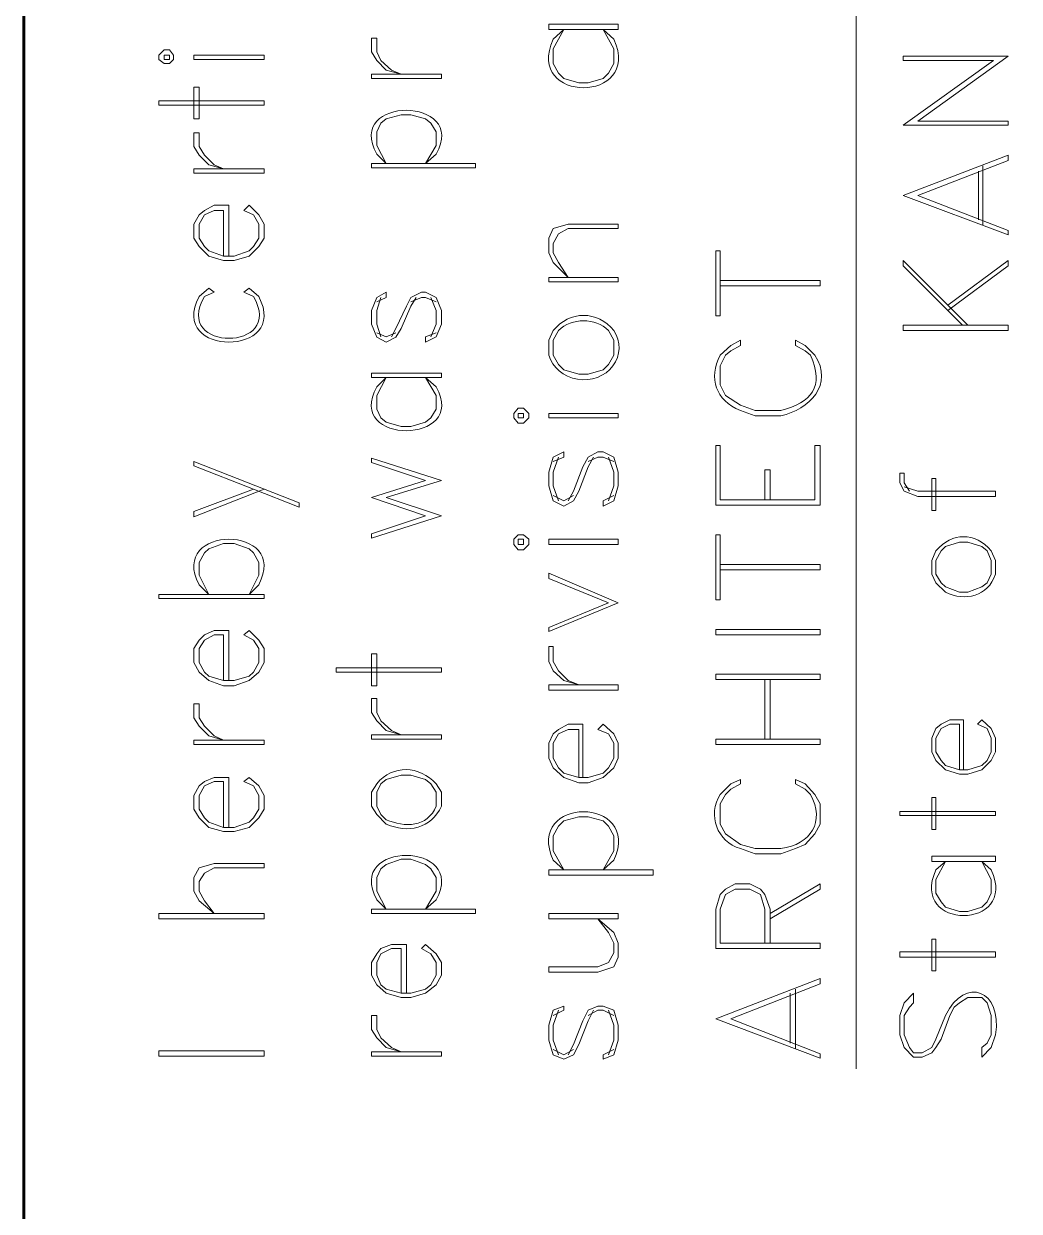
# Model space of a CAD drawing. Header units: inches. Extents: x 5 to 516, y -193 to 129.
# Drawn here: x 113.913 to 114.954, y -172.685 to -171.444 of the extents above; entities that cross this region are included whole.
import ezdxf

# ---------------------------------------------------------------- set-up
doc = ezdxf.new("R2010")
doc.units = ezdxf.units.IN
doc.header["$MEASUREMENT"] = 0
doc.layers.add('PDF8_Geometry', color=7, linetype='Continuous')

msp = doc.modelspace()

# ---------------------------------------------------------------- linework, layer by layer
at = {"layer": 'PDF8_Geometry', "lineweight": 60}
msp.add_lwpolyline([(113.9132959, -162.1857821), (113.9132959, -192.1857845)], dxfattribs=at)
at = {"layer": 'PDF8_Geometry', "lineweight": 15}
for points in [[(114.7832958, -172.5357811), (114.7832958, -170.6235587)], [(114.5299625, -171.4602256), (114.5188514, -171.4502256), (114.5299625, -171.4702256), (114.5299625, -171.4857811), (114.5244069, -171.4957811), (114.5188514, -171.5013367), (114.5032958, -171.5057811), (114.4932958, -171.5057811), (114.4777403, -171.5013367), (114.4721847, -171.4957811), (114.4666291, -171.4857811), (114.4666291, -171.4702256), (114.4777403, -171.4502256), (114.4666291, -171.4602256)], [(114.9421847, -171.4780038), (114.8321847, -171.4780038), (114.8321847, -171.4824483), (114.9266292, -171.4824483), (114.8321847, -171.550226), (114.9421847, -171.550226)], [(114.9421847, -171.478004), (114.8477402, -171.5457818), (114.9421847, -171.5457818), (114.9421847, -171.5502262)], [(114.3444068, -171.5802267), (114.3332957, -171.5902267), (114.3444068, -171.5713378), (114.3444068, -171.5568933), (114.3388513, -171.5480045), (114.3332957, -171.54356), (114.3177402, -171.5391156), (114.3077402, -171.5391156), (114.2921846, -171.54356), (114.2866291, -171.5480045), (114.2821846, -171.5568933), (114.2821846, -171.5713378), (114.2921846, -171.5902267), (114.2821846, -171.5802267)], [(114.8321847, -171.6235587), (114.9421847, -171.5813364), (114.9421847, -171.586892), (114.8477402, -171.6235587), (114.9421847, -171.6602253), (114.9421847, -171.6646698)], [(114.9155181, -171.6546708), (114.9155181, -171.5924485)], [(114.9110738, -171.6491143), (114.9110738, -171.5980032)], [(114.8321847, -171.6235587), (114.9421847, -171.6646698)], [(114.1277403, -171.6868928), (114.1277403, -171.6335595), (114.1121848, -171.6335595), (114.1021848, -171.639115), (114.0966292, -171.6435595), (114.0910737, -171.6535595), (114.0910737, -171.6680039), (114.0966292, -171.6768928), (114.1066292, -171.6868928), (114.1221848, -171.6913373), (114.1332959, -171.6913373), (114.1488515, -171.6868928), (114.1588515, -171.6768928), (114.164407, -171.6680039), (114.164407, -171.6535595), (114.1588515, -171.6435595), (114.1488515, -171.6335595)], [(114.1221847, -171.6868928), (114.1221847, -171.639115), (114.1121847, -171.639115), (114.1021847, -171.6435595), (114.0966292, -171.6535595), (114.0966292, -171.6680039), (114.1021847, -171.6768928), (114.1066292, -171.6813373), (114.1221847, -171.6868928), (114.1332958, -171.6868928), (114.1488514, -171.6813373), (114.1532958, -171.6768928), (114.1588514, -171.6680039), (114.1588514, -171.6535595), (114.1532958, -171.6435595), (114.1432958, -171.639115), (114.1488514, -171.6335595)], [(114.8999625, -171.7591149), (114.8321847, -171.6913371), (114.8321847, -171.6968926), (114.8944069, -171.7591149)], [(114.8788515, -171.7435583), (114.9421848, -171.6968916), (114.9421848, -171.6913361), (114.8788515, -171.7380028)], [(114.6410737, -171.7124485), (114.7455182, -171.7124485), (114.7455182, -171.718004)], [(114.6410737, -171.7180049), (114.7455182, -171.7180049)], [(114.1021848, -171.7291159), (114.1121848, -171.7246715), (114.1066292, -171.7202271), (114.0966292, -171.7291159)], [(114.1588515, -171.7291159), (114.1488515, -171.7202271), (114.1432959, -171.7246715), (114.1532959, -171.7291159)], [(114.2821846, -171.7346713), (114.2921846, -171.7302269), (114.2921846, -171.7246713), (114.2821846, -171.7302269), (114.2766291, -171.7435602), (114.2766291, -171.7580047), (114.2821846, -171.771338), (114.2921846, -171.7768935), (114.3021846, -171.771338), (114.3077402, -171.7624491), (114.3177402, -171.7391158), (114.3232957, -171.7302269)], [(114.2866293, -171.7302255), (114.2821848, -171.7435588), (114.2821848, -171.7580033), (114.2866293, -171.7713366)], [(114.2977402, -171.7713361), (114.3021847, -171.7624472), (114.3132958, -171.7391139), (114.3177402, -171.730225), (114.3288513, -171.7246694), (114.3332958, -171.7246694), (114.3444069, -171.730225), (114.3499624, -171.7435583), (114.3499624, -171.7580028), (114.3444069, -171.7713361), (114.3332958, -171.7768916)], [(114.3177403, -171.7346698), (114.3288514, -171.7302253), (114.3332958, -171.7302253), (114.3444069, -171.7346698)], [(114.3388514, -171.7302255), (114.3444069, -171.7435588), (114.3444069, -171.7580033), (114.3388514, -171.7713366)], [(114.2821847, -171.7668918), (114.2921847, -171.7713363), (114.3021847, -171.7668918)], [(114.344407, -171.7668918), (114.3332959, -171.7713363), (114.3332959, -171.7768918)], [(114.4666292, -171.7646698), (114.4621848, -171.7746698), (114.4621848, -171.7902253)], [(114.4721849, -171.7646698), (114.4666293, -171.7746698), (114.4666293, -171.7902253), (114.4721849, -171.8002253), (114.4777404, -171.8057809), (114.493296, -171.8102253), (114.503296, -171.8102253), (114.5188515, -171.8057809), (114.5244071, -171.8002253), (114.5299627, -171.7902253), (114.5299627, -171.7746698), (114.5244071, -171.7646698)], [(114.7044071, -171.8480038), (114.6777404, -171.8480038), (114.6621848, -171.8424482), (114.6466293, -171.8324482), (114.6410737, -171.8213371), (114.6410737, -171.8013371), (114.6466293, -171.790226), (114.6521848, -171.7857815), (114.6621848, -171.780226), (114.6621848, -171.7746704), (114.6521848, -171.780226), (114.6410737, -171.790226)], [(114.7399626, -171.790226), (114.7299626, -171.780226), (114.7199626, -171.7746704), (114.7199626, -171.780226), (114.7299626, -171.7857815), (114.7355182, -171.790226)], [(114.3444068, -171.8235589), (114.3332957, -171.8135589), (114.3444068, -171.8324477), (114.3444068, -171.8468922), (114.3388513, -171.8557811), (114.3332957, -171.8602255), (114.3177402, -171.86467), (114.3077402, -171.86467), (114.2921846, -171.8602255), (114.2866291, -171.8557811), (114.2821846, -171.8468922), (114.2821846, -171.8324477), (114.2921846, -171.8135589), (114.2821846, -171.8235589)], [(114.6621848, -171.8480038), (114.6777404, -171.8535593), (114.7044071, -171.8535593)], [(114.4666291, -171.901338), (114.4777403, -171.8968936), (114.4777403, -171.891338), (114.4666291, -171.8968936), (114.4621847, -171.9124491), (114.4621847, -171.9268936), (114.4666291, -171.9424491), (114.4777403, -171.9480047), (114.4877403, -171.9424491), (114.4932958, -171.9324491), (114.5032958, -171.9068936), (114.5088514, -171.8968936)], [(114.4821848, -171.9424493), (114.4877404, -171.9324493), (114.4977404, -171.9068937), (114.5032959, -171.8968937), (114.5132959, -171.8913382), (114.5188515, -171.8913382), (114.5299626, -171.8968937), (114.534407, -171.9124493), (114.534407, -171.9268937), (114.5299626, -171.9424493), (114.5188515, -171.9480048)], [(114.6366292, -171.8846713), (114.6366292, -171.9468936), (114.7455181, -171.9468936)], [(114.6366293, -171.8846704), (114.6410737, -171.8846704), (114.6410737, -171.9413371), (114.7399626, -171.9413371)], [(114.7399626, -171.9413371), (114.7399626, -171.8846704), (114.7455181, -171.8846704), (114.7455181, -171.9468927)], [(114.3499625, -171.9213377), (114.2766291, -171.8980044), (114.2766291, -171.9024488), (114.3332958, -171.9213377)], [(114.4721846, -171.8968922), (114.4666291, -171.9124478), (114.4666291, -171.9268922), (114.4721846, -171.9424478)], [(114.5032959, -171.9013365), (114.5132959, -171.896892), (114.5188515, -171.896892), (114.5299626, -171.9013365)], [(114.524407, -171.8968922), (114.5299626, -171.9124478), (114.5299626, -171.9268922), (114.524407, -171.9424478)], [(114.6877402, -171.9413371), (114.6877402, -171.910226), (114.6932958, -171.910226), (114.6932958, -171.9413371)], [(114.8388515, -171.9324482), (114.833296, -171.9235593), (114.833296, -171.9135593), (114.8288515, -171.9135593), (114.8288515, -171.9235593), (114.833296, -171.9324482), (114.8477404, -171.9380038), (114.9288515, -171.9380038), (114.9288515, -171.9324482)], [(114.2766291, -171.939115), (114.3332958, -171.9213372)], [(114.3499626, -171.9213375), (114.2921848, -171.9391153), (114.3499626, -171.9580042), (114.2766292, -171.9813376), (114.2766292, -171.9768931), (114.3332959, -171.9580042), (114.2766292, -171.9391153)], [(114.8332958, -171.9280043), (114.8477402, -171.9324487), (114.9288514, -171.9324487)], [(114.1644069, -171.9302264), (114.0910736, -171.9591153), (114.0910736, -171.9535598), (114.1532958, -171.9302264)], [(114.4666293, -171.9368928), (114.4777404, -171.9424484), (114.4877404, -171.9368928)], [(114.5299626, -171.9368928), (114.5188515, -171.9424484), (114.5188515, -171.9480039)], [(114.1588515, -172.0302254), (114.1488515, -172.0402254), (114.1588515, -172.0202254), (114.1588515, -172.006892), (114.1532959, -171.996892), (114.1488515, -171.9924476), (114.1332959, -171.986892), (114.1221848, -171.986892), (114.1066292, -171.9924476), (114.1021848, -171.996892), (114.0966292, -172.006892), (114.0966292, -172.0202254), (114.1066292, -172.0402254), (114.0966292, -172.0302254)], [(114.8666291, -171.9946718), (114.8621846, -172.0046718), (114.8621846, -172.0191162), (114.8666291, -172.0280051), (114.8766291, -172.0380051)], [(114.9288513, -172.0191162), (114.9288513, -172.0046718), (114.9244069, -171.9946718)], [(114.6410737, -172.0091155), (114.7455182, -172.0091155), (114.7455182, -172.0146711)], [(114.6410737, -172.014672), (114.7455182, -172.014672)], [(114.534407, -172.0491152), (114.4621848, -172.018004), (114.4621848, -172.0235596), (114.524407, -172.0491152)], [(114.5344069, -172.0491139), (114.4621847, -172.0791139), (114.4621847, -172.0746694), (114.5244069, -172.0491139)], [(114.1277403, -172.1302274), (114.1277403, -172.0780051), (114.1121848, -172.0780051), (114.1021848, -172.0824496), (114.0966292, -172.0880051), (114.0910737, -172.096894), (114.0910737, -172.1113385), (114.0966292, -172.1213385), (114.1066292, -172.1302274), (114.1221848, -172.1357829), (114.1332959, -172.1357829), (114.1488515, -172.1302274), (114.1588515, -172.1213385), (114.164407, -172.1113385), (114.164407, -172.096894), (114.1588515, -172.0880051), (114.1488515, -172.0780051)], [(114.1221847, -172.1302274), (114.1221847, -172.0824496), (114.1121847, -172.0824496), (114.1021847, -172.0880051), (114.0966292, -172.096894), (114.0966292, -172.1113385), (114.1021847, -172.1213385), (114.1066292, -172.1257829), (114.1221847, -172.1302274), (114.1332958, -172.1302274), (114.1488514, -172.1257829), (114.1532958, -172.1213385), (114.1588514, -172.1113385), (114.1588514, -172.096894), (114.1532958, -172.0880051), (114.1432958, -172.0824496), (114.1488514, -172.0780051)], [(114.6877402, -172.1913371), (114.6877402, -172.1291149)], [(114.6932958, -172.1913371), (114.6932958, -172.1291149)], [(114.4977403, -172.2313378), (114.4977403, -172.1757822), (114.4821847, -172.1757822), (114.4721847, -172.1813377), (114.4666292, -172.1857822), (114.4621847, -172.1957822), (114.4621847, -172.2113377), (114.4666292, -172.2213378), (114.4777403, -172.2313378), (114.4932959, -172.2368933), (114.5032959, -172.2368933), (114.5188514, -172.2313378), (114.5299625, -172.2213378), (114.534407, -172.2113377), (114.534407, -172.1957822), (114.5299625, -172.1857822), (114.5188514, -172.1757822)], [(114.4932957, -172.2313378), (114.4932957, -172.1813377), (114.4821846, -172.1813377), (114.4721846, -172.1857822), (114.4666291, -172.1957822), (114.4666291, -172.2113377), (114.4721846, -172.2213378), (114.4777402, -172.2268933), (114.4932957, -172.2313378), (114.5032958, -172.2313378), (114.5188513, -172.2268933), (114.5244069, -172.2213378), (114.5299624, -172.2113377), (114.5299624, -172.1957822), (114.5244069, -172.1857822), (114.5132958, -172.1813377), (114.5188513, -172.1757822)], [(114.895518, -172.2235592), (114.895518, -172.1713369), (114.8810736, -172.1713369), (114.8721847, -172.1757814), (114.8666291, -172.1802258), (114.8621847, -172.1902258), (114.8621847, -172.2046703), (114.8666291, -172.2135592), (114.8766291, -172.2235592), (114.8910736, -172.2280036), (114.8999625, -172.2280036), (114.9144069, -172.2235592), (114.9244069, -172.2135592), (114.9288514, -172.2046703), (114.9288514, -172.1902258), (114.9244069, -172.1802258), (114.9144069, -172.1713369)], [(114.8910738, -172.2235592), (114.8910738, -172.1757814), (114.8810738, -172.1757814), (114.8721849, -172.1802258), (114.8666293, -172.1902258), (114.8666293, -172.2046703), (114.8721849, -172.2135592), (114.8766293, -172.2191147), (114.8910738, -172.2235592), (114.8999627, -172.2235592), (114.9144071, -172.2191147), (114.9199627, -172.2135592), (114.9244071, -172.2046703), (114.9244071, -172.1902258), (114.9199627, -172.1802258), (114.9099627, -172.1757814), (114.9144071, -172.1713369)], [(114.1277403, -172.283559), (114.1277403, -172.2313368), (114.1121848, -172.2313368), (114.1021848, -172.2357812), (114.0966292, -172.2402256), (114.0910737, -172.2502256), (114.0910737, -172.2646701), (114.0966292, -172.273559), (114.1066292, -172.283559), (114.1221848, -172.2880034), (114.1332959, -172.2880034), (114.1488515, -172.283559), (114.1588515, -172.273559), (114.164407, -172.2646701), (114.164407, -172.2502256), (114.1588515, -172.2402256), (114.1488515, -172.2313368)], [(114.1221847, -172.283559), (114.1221847, -172.2357812), (114.1121847, -172.2357812), (114.1021847, -172.2402256), (114.0966292, -172.2502256), (114.0966292, -172.2646701), (114.1021847, -172.273559), (114.1066292, -172.2780034), (114.1221847, -172.283559), (114.1332958, -172.283559), (114.1488514, -172.2780034), (114.1532958, -172.273559), (114.1588514, -172.2646701), (114.1588514, -172.2502256), (114.1532958, -172.2402256), (114.1432958, -172.2357812), (114.1488514, -172.2313368)], [(114.2821847, -172.2380043), (114.2766291, -172.2468932), (114.2766291, -172.2613377), (114.2821847, -172.2702266), (114.2921847, -172.2802266)], [(114.344407, -172.2613377), (114.344407, -172.2468932), (114.3388514, -172.2380043), (114.3332958, -172.2335599), (114.3177403, -172.2291154), (114.3077403, -172.2291154), (114.2921847, -172.2335599), (114.2866292, -172.2380043), (114.2821847, -172.2468932), (114.2821847, -172.2613377), (114.2866292, -172.2702266), (114.2921847, -172.2757821)], [(114.3499625, -172.2613377), (114.3499625, -172.2468932), (114.3444069, -172.2380043)], [(114.7044071, -172.3057821), (114.6777404, -172.3057821), (114.6621848, -172.3013377), (114.6466293, -172.2902266), (114.6410737, -172.2802266), (114.6410737, -172.2591154), (114.6466293, -172.2491154), (114.6521848, -172.2435599), (114.6621848, -172.2380043), (114.6621848, -172.2335599), (114.6521848, -172.2380043), (114.6410737, -172.2491154)], [(114.6621848, -172.3057821), (114.6777404, -172.3113377), (114.7044071, -172.3113377), (114.7199626, -172.3057821), (114.7299626, -172.3013377), (114.7399626, -172.2902266), (114.7455182, -172.2802266), (114.7455182, -172.2591154), (114.7399626, -172.2491154), (114.7299626, -172.2380043), (114.7199626, -172.2335599), (114.7199626, -172.2380043), (114.7299626, -172.2435599), (114.7355182, -172.2491154)], [(114.5299625, -172.3180039), (114.5188514, -172.3280039), (114.5299625, -172.3080039), (114.5299625, -172.2924483), (114.5244069, -172.2824483), (114.5188514, -172.2768928), (114.5032958, -172.2724483), (114.4932958, -172.2724483), (114.4777403, -172.2768928), (114.4721847, -172.2824483), (114.4666291, -172.2924483), (114.4666291, -172.3080039), (114.4777403, -172.3280039), (114.4666291, -172.3180039)], [(114.3444068, -172.3591145), (114.3332957, -172.3691145), (114.3444068, -172.3502256), (114.3444068, -172.3357811), (114.3388513, -172.3268922), (114.3332957, -172.3224478), (114.3177402, -172.3168922), (114.3077402, -172.3168922), (114.2921846, -172.3224478), (114.2866291, -172.3268922), (114.2821846, -172.3357811), (114.2821846, -172.3502256), (114.2921846, -172.3691145), (114.2821846, -172.3591145)], [(114.9244071, -172.3280042), (114.9144071, -172.3191154), (114.9244071, -172.3380042), (114.9244071, -172.3524487), (114.9199627, -172.3613376), (114.9144071, -172.3668931), (114.8999627, -172.3713376), (114.8910738, -172.3713376), (114.8766293, -172.3668931), (114.8721849, -172.3613376), (114.8666293, -172.3524487), (114.8666293, -172.3380042), (114.8766293, -172.3191154), (114.8666293, -172.3280042)], [(114.6932959, -172.4046695), (114.6932959, -172.3691139), (114.6877403, -172.3535584), (114.6832959, -172.3480028), (114.6721848, -172.3424472), (114.6566292, -172.3424472), (114.6466292, -172.3480028), (114.6410736, -172.3535584), (114.6366292, -172.3691139), (114.6366292, -172.410225), (114.7455181, -172.410225)], [(114.6877404, -172.4046708), (114.6877404, -172.3691153), (114.683296, -172.3535597), (114.6721849, -172.3480042), (114.6566293, -172.3480042), (114.6466293, -172.3535597), (114.6410737, -172.3691153), (114.6410737, -172.4046708), (114.7455182, -172.4046708), (114.7455182, -172.4102264)], [(114.6932958, -172.3791152), (114.745518, -172.3480041), (114.745518, -172.3424485), (114.6932958, -172.3735596)], [(114.3132957, -172.4568921), (114.3132957, -172.4057809), (114.2977402, -172.4057809), (114.286629, -172.4102254), (114.2821846, -172.4157809), (114.276629, -172.4246698), (114.276629, -172.4380032), (114.2821846, -172.4480032), (114.2921846, -172.4568921), (114.3077402, -172.4613365), (114.3177402, -172.4613365), (114.3332957, -172.4568921), (114.3444068, -172.4480032), (114.3499624, -172.4380032), (114.3499624, -172.4246698), (114.3444068, -172.4157809), (114.3332957, -172.4057809)], [(114.3077404, -172.4568921), (114.3077404, -172.4102254), (114.2977404, -172.4102254), (114.2866293, -172.4157809), (114.2821848, -172.4246698), (114.2821848, -172.4380032), (114.2866293, -172.4480032), (114.2921848, -172.4524476), (114.3077404, -172.4568921), (114.3177404, -172.4568921), (114.3332959, -172.4524476), (114.3388515, -172.4480032), (114.3444071, -172.4380032), (114.3444071, -172.4246698), (114.3388515, -172.4157809), (114.3288515, -172.4102254), (114.3332959, -172.4057809)], [(114.6366291, -172.4835599), (114.745518, -172.4413377), (114.745518, -172.4468932), (114.6521847, -172.4835599), (114.745518, -172.5202266), (114.745518, -172.524671)], [(114.7144069, -172.5091156), (114.7144069, -172.4568933)], [(114.7199625, -172.514672), (114.7199625, -172.4524498)], [(114.8766293, -172.4802254), (114.8666293, -172.5046698), (114.8621848, -172.5135587), (114.8521848, -172.5191143), (114.8432959, -172.5191143), (114.8388515, -172.5135587), (114.8332959, -172.5002254), (114.8332959, -172.4802254), (114.8388515, -172.4713365), (114.8432959, -172.4668921), (114.8432959, -172.4568921), (114.8332959, -172.4668921), (114.8288515, -172.4802254), (114.8288515, -172.5002254), (114.8332959, -172.5135587), (114.8432959, -172.5235587), (114.8521848, -172.5235587), (114.8621848, -172.5191143), (114.8666293, -172.5135587), (114.8721848, -172.5046698), (114.8810737, -172.4802254), (114.8855182, -172.4713365), (114.8910737, -172.4668921), (114.8999626, -172.4613365), (114.9144071, -172.4613365), (114.9199626, -172.4668921), (114.9244071, -172.4802254), (114.9244071, -172.5002254), (114.9199626, -172.5091143), (114.9144071, -172.5135587), (114.9144071, -172.5235587), (114.9244071, -172.5135587), (114.9288515, -172.5002254)], [(114.4666291, -172.4802271), (114.4777403, -172.4746716), (114.4777403, -172.4702271), (114.4666291, -172.4746716), (114.4621847, -172.4902271), (114.4621847, -172.5057827), (114.4666291, -172.5213382), (114.4777403, -172.5257827), (114.4877403, -172.5213382), (114.4932958, -172.5102271), (114.5032958, -172.4857827), (114.5088514, -172.4746716)], [(114.4721846, -172.4746714), (114.4666291, -172.4902269), (114.4666291, -172.5057825), (114.4721846, -172.521338)], [(114.4821848, -172.5213361), (114.4877404, -172.510225), (114.4977404, -172.4857806), (114.5032959, -172.4746695), (114.5132959, -172.470225), (114.5188515, -172.470225), (114.5299626, -172.4746695), (114.534407, -172.490225), (114.534407, -172.5057806), (114.5299626, -172.5213361), (114.5188515, -172.5257806)], [(114.5032959, -172.4802256), (114.5132959, -172.47467), (114.5188515, -172.47467), (114.5299626, -172.4802256)], [(114.524407, -172.4746714), (114.5299626, -172.4902269), (114.5299626, -172.5057825), (114.524407, -172.521338)], [(114.6366292, -172.4835599), (114.7455181, -172.524671)], [(114.4666293, -172.5157819), (114.4777404, -172.5213375), (114.4877404, -172.5157819)], [(114.5299626, -172.5157819), (114.5188515, -172.5213375), (114.5188515, -172.5257819)]]:
    msp.add_lwpolyline(points, dxfattribs=at)
for points in [[(114.534407, -171.44467), (114.4621848, -171.44467), (114.4621848, -171.4502256), (114.534407, -171.4502256)], [(114.2766293, -171.4591148), (114.2821848, -171.4591148), (114.2821848, -171.4735593), (114.2866293, -171.4824482), (114.2977404, -171.4924482), (114.3077404, -171.4968926), (114.2921848, -171.4924482), (114.2821848, -171.4824482), (114.2766293, -171.4735593)], [(114.0544069, -171.4813377), (114.0599624, -171.4857821), (114.065518, -171.4857821), (114.0699624, -171.4813377), (114.0699624, -171.4768932), (114.065518, -171.4713377), (114.0599624, -171.4713377), (114.0544069, -171.4768932)], [(114.0599625, -171.4768932), (114.0599625, -171.4813377), (114.0655181, -171.4813377), (114.0655181, -171.4768932)], [(114.1644068, -171.4768932), (114.0910735, -171.4768932), (114.0910735, -171.4813377), (114.1644068, -171.4813377)], [(114.3499625, -171.4968924), (114.2766291, -171.4968924), (114.2766291, -171.5013369), (114.3499625, -171.5013369)], [(114.096629, -171.5102263), (114.096629, -171.5435596), (114.0910735, -171.5435596), (114.0910735, -171.5102263)], [(114.1644069, -171.5246702), (114.0544069, -171.5246702), (114.0544069, -171.5291147), (114.1644069, -171.5291147)], [(114.0910736, -171.5580031), (114.0966292, -171.5580031), (114.0966292, -171.5724475), (114.1021847, -171.5813364), (114.1121847, -171.5913364), (114.1221847, -171.5957809), (114.1066292, -171.5913364), (114.0966292, -171.5813364), (114.0910736, -171.5724475)], [(114.385518, -171.5902265), (114.2766291, -171.5902265), (114.2766291, -171.5946709), (114.385518, -171.5946709)], [(114.1644068, -171.5957807), (114.0910735, -171.5957807), (114.0910735, -171.6002251), (114.1644068, -171.6002251)], [(114.534407, -171.6535608), (114.534407, -171.6580053), (114.4821848, -171.6580053), (114.4721848, -171.6635608), (114.4666293, -171.6735608), (114.4666293, -171.6835608), (114.4721848, -171.6935608), (114.4821848, -171.7091164), (114.4666293, -171.6935608), (114.4621848, -171.6835608), (114.4621848, -171.6680053), (114.4666293, -171.6580053), (114.4821848, -171.6535608)], [(114.6410736, -171.681337), (114.6410736, -171.7491148), (114.6366292, -171.7491148), (114.6366292, -171.681337)], [(114.534407, -171.7091162), (114.4621848, -171.7091162), (114.4621848, -171.7135607), (114.534407, -171.7135607)], [(114.9421847, -171.7591164), (114.8321847, -171.7591164), (114.8321847, -171.764672), (114.9421847, -171.764672)], [(114.3499625, -171.8091144), (114.2766291, -171.8091144), (114.2766291, -171.8135589), (114.3499625, -171.8135589)], [(114.4255182, -171.8557816), (114.4299626, -171.8613372), (114.4355182, -171.8613372), (114.4410737, -171.8557816), (114.4410737, -171.8513372), (114.4355182, -171.8457816), (114.4299626, -171.8457816), (114.4255182, -171.8513372)], [(114.4299624, -171.8513372), (114.4299624, -171.8557816), (114.435518, -171.8557816), (114.435518, -171.8513372)], [(114.534407, -171.8513372), (114.4621848, -171.8513372), (114.4621848, -171.8557816), (114.534407, -171.8557816)], [(114.2010735, -171.9491142), (114.2010735, -171.9446698), (114.0910735, -171.9013365), (114.0910735, -171.9057809), (114.1532957, -171.9302253)], [(114.8666291, -171.9191144), (114.8666291, -171.9524478), (114.8621846, -171.9524478), (114.8621846, -171.9191144)], [(114.4255182, -171.9880041), (114.4299626, -171.9935597), (114.4355182, -171.9935597), (114.4410737, -171.9880041), (114.4410737, -171.9824486), (114.4355182, -171.9780041), (114.4299626, -171.9780041), (114.4255182, -171.9824486)], [(114.6410736, -171.978004), (114.6410736, -172.0457818), (114.6366292, -172.0457818), (114.6366292, -171.978004)], [(114.4299624, -171.9824486), (114.4299624, -171.9880041), (114.435518, -171.9880041), (114.435518, -171.9824486)], [(114.534407, -171.9824486), (114.4621848, -171.9824486), (114.4621848, -171.9880041), (114.534407, -171.9880041)], [(114.8666292, -172.0191162), (114.8721847, -172.0280051), (114.8766292, -172.0324496), (114.8910736, -172.0380051), (114.8999625, -172.0380051), (114.914407, -172.0324496), (114.9199625, -172.0280051), (114.924407, -172.0191162), (114.924407, -172.0046718), (114.9199625, -171.9946718), (114.914407, -171.9902273), (114.8999625, -171.9857829), (114.8910736, -171.9857829), (114.8766292, -171.9902273), (114.8721847, -171.9946718), (114.8666292, -172.0046718)], [(114.1644069, -172.0402252), (114.0544069, -172.0402252), (114.0544069, -172.0446696), (114.1644069, -172.0446696)], [(114.7455181, -172.0768926), (114.6366292, -172.0768926), (114.6366292, -172.0824481), (114.7455181, -172.0824481)], [(114.2821847, -172.1024482), (114.2821847, -172.1357816), (114.2766291, -172.1357816), (114.2766291, -172.1024482)], [(114.4621846, -172.0946716), (114.4666291, -172.0946716), (114.4666291, -172.1102272), (114.4721846, -172.1202272), (114.4821846, -172.1302272), (114.4932957, -172.1346716), (114.4777402, -172.1302272), (114.4666291, -172.1202272), (114.4621846, -172.1102272)], [(114.3499625, -172.1168921), (114.2399625, -172.1168921), (114.2399625, -172.1213366), (114.3499625, -172.1213366)], [(114.6366292, -172.1235587), (114.6366292, -172.1291143), (114.7455181, -172.1291143), (114.7455181, -172.1235587)], [(114.534407, -172.1346703), (114.4621848, -172.1346703), (114.4621848, -172.1402258), (114.534407, -172.1402258)], [(114.2766293, -172.1491151), (114.2821848, -172.1491151), (114.2821848, -172.1635595), (114.2866293, -172.1724484), (114.2977404, -172.1824484), (114.3077404, -172.1868929), (114.2921848, -172.1824484), (114.2821848, -172.1724484), (114.2766293, -172.1635595)], [(114.0910736, -172.1546715), (114.0966292, -172.1546715), (114.0966292, -172.169116), (114.1021847, -172.1780049), (114.1121847, -172.1880049), (114.1221847, -172.1924493), (114.1066292, -172.1880049), (114.0966292, -172.1780049), (114.0910736, -172.169116)], [(114.3499625, -172.1868927), (114.2766291, -172.1868927), (114.2766291, -172.1913371), (114.3499625, -172.1913371)], [(114.1644068, -172.1924491), (114.0910735, -172.1924491), (114.0910735, -172.1968936), (114.1644068, -172.1968936)], [(114.7455182, -172.191338), (114.7455182, -172.1968936), (114.6366293, -172.1968936), (114.6366293, -172.191338)], [(114.8666291, -172.2524478), (114.8666291, -172.2857811), (114.8621846, -172.2857811), (114.8621846, -172.2524478)], [(114.9288515, -172.2668917), (114.8288515, -172.2668917), (114.8288515, -172.2713361), (114.9288515, -172.2713361)], [(114.9288513, -172.3135598), (114.8621846, -172.3135598), (114.8621846, -172.3191154), (114.9288513, -172.3191154)], [(114.1644068, -172.3213365), (114.1644068, -172.3257809), (114.1121846, -172.3257809), (114.1021846, -172.3313365), (114.096629, -172.3402254), (114.096629, -172.3502254), (114.1021846, -172.3602254), (114.1121846, -172.3735587), (114.096629, -172.3602254), (114.0910735, -172.3502254), (114.0910735, -172.3357809), (114.096629, -172.3257809), (114.1121846, -172.3213365)], [(114.5710737, -172.3280048), (114.4621848, -172.3280048), (114.4621848, -172.3335603), (114.5710737, -172.3335603)], [(114.1644069, -172.3735596), (114.0544069, -172.3735596), (114.0544069, -172.3791152), (114.1644069, -172.3791152)], [(114.385518, -172.3691143), (114.2766291, -172.3691143), (114.2766291, -172.3735587), (114.385518, -172.3735587)], [(114.534407, -172.3735596), (114.4621848, -172.3735596), (114.4621848, -172.3791152), (114.534407, -172.3791152)], [(114.5132959, -172.3791152), (114.524407, -172.3935596), (114.5299626, -172.4046707), (114.5299626, -172.4146707), (114.524407, -172.4246707), (114.5132959, -172.4291152), (114.4621848, -172.4291152), (114.4621848, -172.4346707), (114.5132959, -172.4346707), (114.5299626, -172.4291152), (114.534407, -172.4191152), (114.534407, -172.4046707), (114.5299626, -172.3935596)], [(114.8666291, -172.4002252), (114.8666291, -172.4335585), (114.8621846, -172.4335585), (114.8621846, -172.4002252)], [(114.9288515, -172.4135603), (114.8288515, -172.4135603), (114.8288515, -172.4191158), (114.9288515, -172.4191158)], [(114.2766293, -172.4802263), (114.2821848, -172.4802263), (114.2821848, -172.4946707), (114.2866293, -172.5035596), (114.2977404, -172.5135596), (114.3077404, -172.5180041), (114.2921848, -172.5135596), (114.2821848, -172.5035596), (114.2766293, -172.4946707)], [(114.1644069, -172.5168928), (114.0544069, -172.5168928), (114.0544069, -172.5224483), (114.1644069, -172.5224483)], [(114.3499625, -172.5180039), (114.2766291, -172.5180039), (114.2766291, -172.5224483), (114.3499625, -172.5224483)]]:
    msp.add_lwpolyline(points, close=True, dxfattribs=at)
msp.add_ellipse((114.4982443, -171.7821189), major_axis=(-0.0371925, 0.002256), ratio=0.910313945, start_param=0.307817258, end_param=3.748364893, dxfattribs=at)
for points in [[(114.4666291, -171.4602256), (114.4358699, -171.5278737), (114.5607217, -171.5278737), (114.5299625, -171.4602256)], [(114.2821846, -171.5802267), (114.2478698, -171.5189674), (114.3785365, -171.5197082), (114.3444068, -171.5802267)], [(114.0966292, -171.7291159), (114.0628515, -171.7926159), (114.1926293, -171.7926159), (114.1588515, -171.7291159)], [(114.1021848, -171.7291159), (114.0677959, -171.7872641), (114.1876848, -171.7872641), (114.1532959, -171.7291159)], [(114.5299626, -171.7646698), (114.5133144, -171.7434846), (114.4832588, -171.7434846), (114.4666292, -171.7646698)], [(114.5244071, -171.7646698), (114.5105182, -171.7509105), (114.4860738, -171.7509105), (114.4721849, -171.7646698)], [(114.6410737, -171.790226), (114.6286293, -171.8148186), (114.6363515, -171.8374112), (114.6621848, -171.8480038)], [(114.7044071, -171.8535593), (114.73437, -171.8471704), (114.7600737, -171.8208), (114.7399626, -171.790226)], [(114.7044071, -171.8480038), (114.7369441, -171.8399297), (114.7500552, -171.8233741), (114.7355182, -171.790226)], [(114.2821846, -171.8235589), (114.2478698, -171.8848181), (114.3785365, -171.8840774), (114.3444068, -171.8235589)], [(114.0966292, -172.0302254), (114.0630366, -171.9667624), (114.1924441, -171.9667624), (114.1588515, -172.0302254)], [(114.9244069, -171.9946718), (114.907518, -171.9750051), (114.883518, -171.9750051), (114.8666291, -171.9946718)], [(114.8766291, -172.0380051), (114.8972587, -172.047894), (114.9207217, -172.0425607), (114.9288513, -172.0191162)], [(114.3444069, -172.2380043), (114.3266847, -172.2191525), (114.2993328, -172.2174858), (114.2821847, -172.2380043)], [(114.4666291, -172.3180039), (114.4358699, -172.2503557), (114.5607217, -172.2503557), (114.5299625, -172.3180039)], [(114.6410737, -172.2491154), (114.627796, -172.2704673), (114.6377404, -172.2989858), (114.6621848, -172.3057821)], [(114.7044071, -172.3057821), (114.7361848, -172.3013191), (114.7508515, -172.2775969), (114.7355182, -172.2491154)], [(114.2921847, -172.2802266), (114.3148513, -172.2899488), (114.3386662, -172.2852821), (114.3499625, -172.2613377)], [(114.2921847, -172.2757821), (114.3112773, -172.2835599), (114.3352218, -172.2838562), (114.344407, -172.2613377)], [(114.2821846, -172.3591145), (114.2484439, -172.2970033), (114.3779994, -172.2978552), (114.3444068, -172.3591145)], [(114.8666293, -172.3280042), (114.8373886, -172.3915783), (114.9536479, -172.3915783), (114.9244071, -172.3280042)], [(114.8766293, -172.4802254), (114.8971848, -172.4376884), (114.9364997, -172.4540772), (114.9288515, -172.5002254)]]:
    msp.add_open_spline(points, degree=3, dxfattribs=at)

doc.saveas('drawing.dxf')
